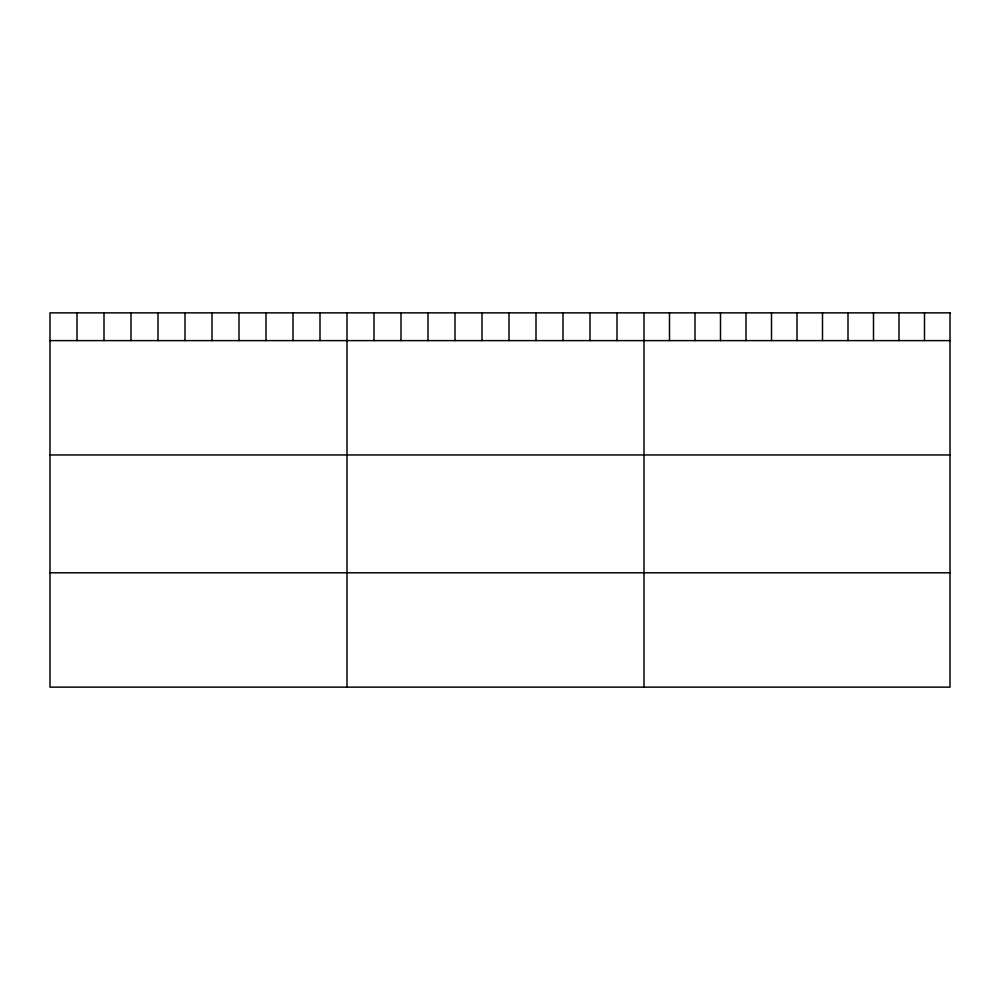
<?xml version="1.0" encoding="UTF-8"?>
<svg xmlns="http://www.w3.org/2000/svg" width="1000" height="1000" viewBox="0 0 1000 1000"><rect width="100%" height="100%" fill="white"/><g stroke="black" fill="none" stroke-linecap="round" stroke-linejoin="round"><path stroke-width="1.5" d="M50 340.613L950 340.613M50 454.963L950 454.963M50 572.788L950 572.788M924.5 312.863L924.5 340.613M899 312.863L899 340.613M873.5 312.863L873.5 340.613M848 312.863L848 340.613M822.5 312.863L822.5 340.613M797 312.863L797 340.613M771.5 312.863L771.5 340.613M746 312.863L746 340.613M720.5 312.863L720.5 340.613M695 312.863L695 340.613M669.5 312.863L669.5 340.613M644 312.863L644 687.138M617 312.863L617 340.613M590 312.863L590 340.613M563 312.863L563 340.613M536 312.863L536 340.613M509 312.863L509 340.613M482 312.863L482 340.613M455 312.863L455 340.613M428 312.863L428 340.613M401 312.863L401 340.613M374 312.863L374 340.613M347 312.863L347 687.138M320 312.863L320 340.613M293 312.863L293 340.613M266 312.863L266 340.613M239 312.863L239 340.613M212 312.863L212 340.613M185 312.863L185 340.613M158 312.863L158 340.613M131 312.863L131 340.613M104 312.863L104 340.613M77 312.863L77 340.613M950 312.863L50 312.863L50 687.138L950 687.138L950 312.863"/></g></svg>
